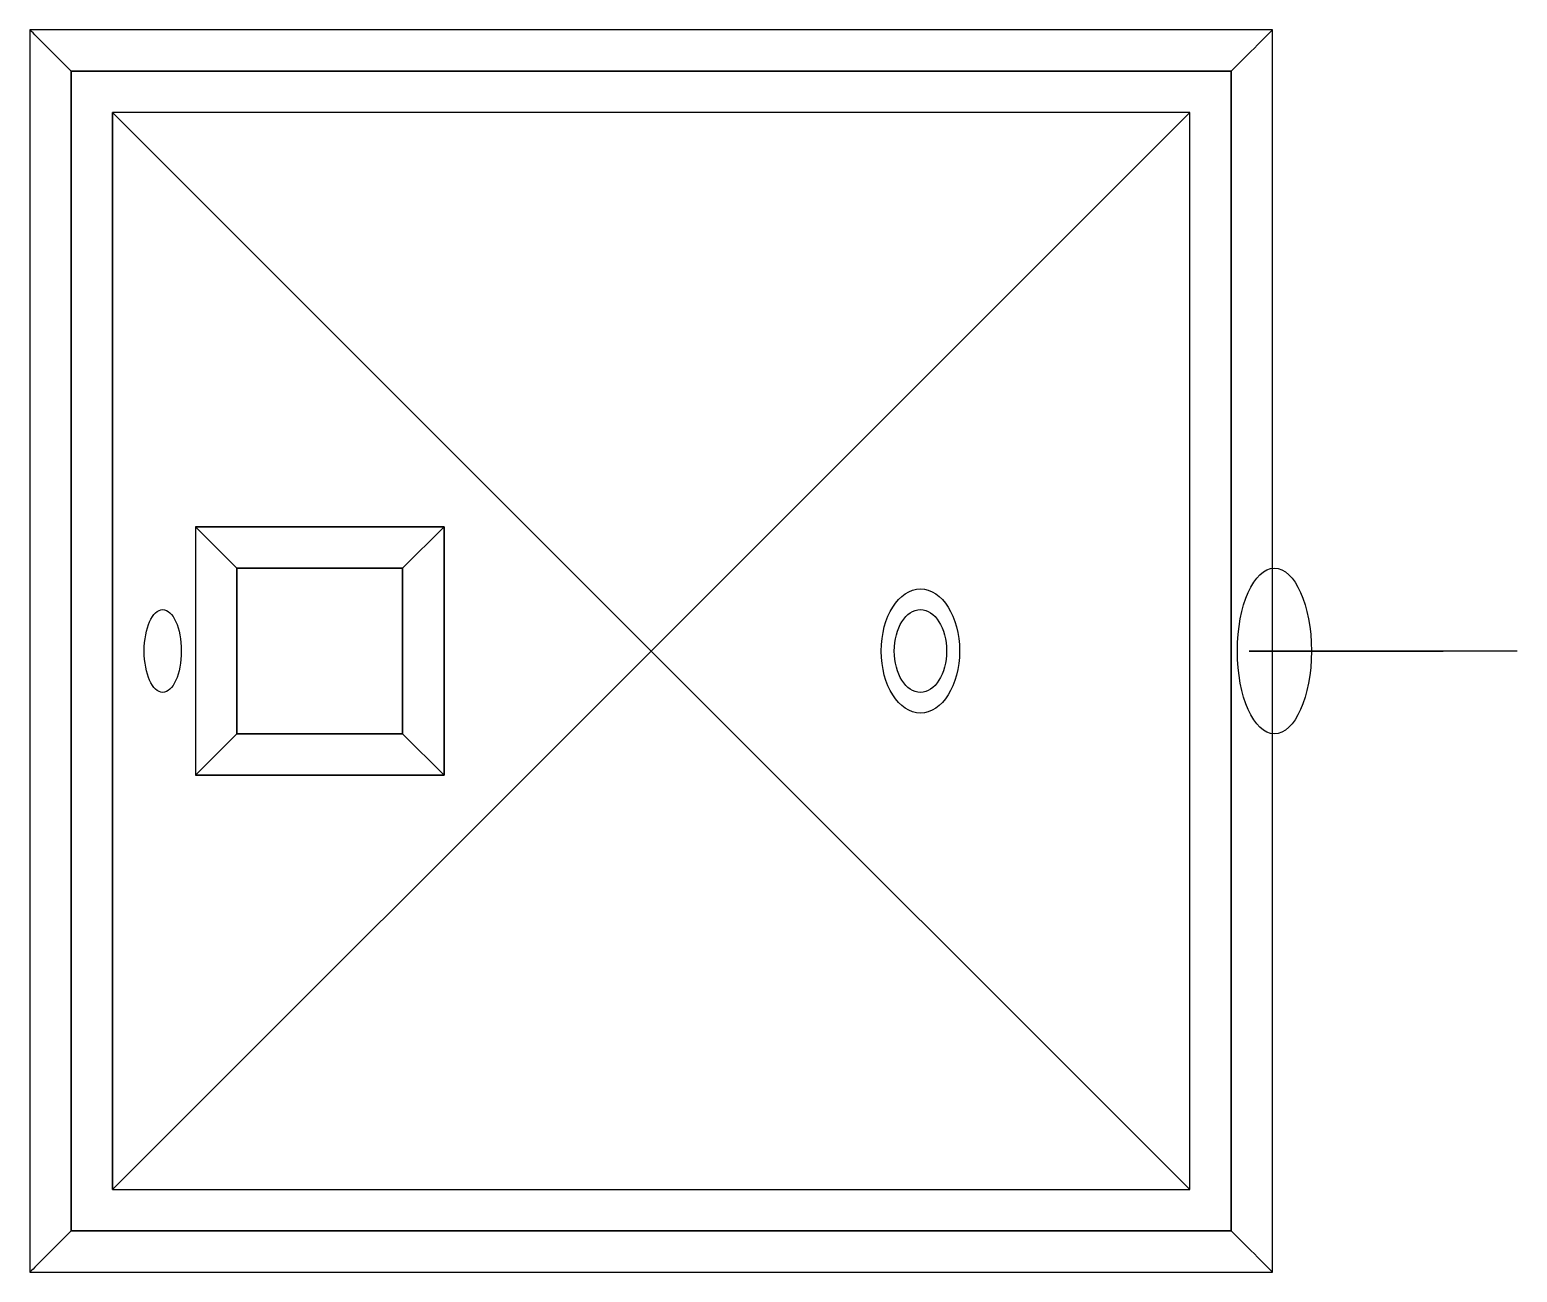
# Model space of a CAD drawing. Header units: centimetres. Extents: x 0 to 18, y 0 to 15.
import ezdxf

# ---------------------------------------------------------------- set-up
doc = ezdxf.new("R2010")
doc.units = ezdxf.units.CM
doc.header["$MEASUREMENT"] = 0
for name, color, linetype in [('BASE', 252, 'Continuous'), ('BRAZO', 250, 'Continuous'), ('PANTALLA', 251, 'Continuous'), ('SOPORTE', 255, 'Continuous')]:
    doc.layers.add(name, color=color, linetype=linetype)

msp = doc.modelspace()

# ---------------------------------------------------------------- linework, layer by layer
at = {"layer": 'BASE'}
for p, q in [((0, 15, 1), (0, 0, 1)), ((1, 14, 1.5), (7.5, 7.5, 9.5)), ((14, 14, 1.5), (7.5, 7.5, 9.5)), ((1, 1, 1.5), (7.5, 7.5, 9.5)), ((14, 1, 1.5), (7.5, 7.5, 9.5))]:
    msp.add_line(p, q, dxfattribs=at)
msp.add_lwpolyline([(0, 0), (15, 0), (15, 15), (0, 15)], close=True, dxfattribs=at)
at = {"layer": 'BASE', "elevation": 1.5}
for points in [[(0.5, 0.5), (14.5, 0.5), (14.5, 14.5), (0.5, 14.5)], [(1, 1), (14, 1), (14, 14), (1, 14)]]:
    msp.add_lwpolyline(points, close=True, dxfattribs=at)
at = {"layer": 'BASE', "extrusion": (-0.707107, -0.707107, 4.93038e-32)}
msp.add_ellipse((0.5, 14.5, 1), major_axis=(-0.5, 0.5), ratio=0.707107, start_param=4.712389, end_param=6.283185, dxfattribs=at)
at = {"layer": 'BASE', "extrusion": (-0.707107, 0.707107, -4.93038e-32)}
msp.add_ellipse((14.5, 14.5, 1), major_axis=(0.5, 0.5), ratio=0.707107, start_param=4.712389, end_param=6.283185, dxfattribs=at)
msp.add_ellipse((14.5, 14.5, 1), major_axis=(0.5, 0.5), ratio=0.707107, start_param=4.712389, end_param=6.283185, dxfattribs=at)
at = {"layer": 'BASE', "extrusion": (0.707107, -0.707107, 0)}
msp.add_ellipse((0.5, 0.5, 1), major_axis=(-0.5, -0.5), ratio=0.707107, start_param=4.712389, end_param=6.283185, dxfattribs=at)
at = {"layer": 'BASE', "extrusion": (0.707107, 0.707107, 9.86076e-32)}
msp.add_ellipse((14.5, 0.5, 1), major_axis=(0.5, -0.5), ratio=0.707107, start_param=4.712389, end_param=6.283185, dxfattribs=at)
at = {"layer": 'BASE'}
msp.add_3dface([(14.5, 14.5, 1.5), (14.5, 0.5, 1.5), (0.5, 0.5, 1.5), (0.5, 14.5, 1.5)], dxfattribs=at)
at = {"layer": 'BRAZO'}
for p, q in [((2.5, 8.5, 18), (2.5, 8.5, 15)), ((2.5, 8.5, 16), (2.5, 6.5, 16)), ((4.5, 8.5, 18), (4.5, 8.5, 15)), ((4.5, 6.5, 17), (4.5, 8.5, 17)), ((2.5, 6.5, 15), (2.5, 6.5, 18)), ((4.5, 6.5, 15), (4.5, 6.5, 18))]:
    msp.add_line(p, q, dxfattribs=at)
for points, elevation in [([(2, 9), (2, 6), (5, 6), (5, 9)], 1.5), ([(2.5, 8.5), (2.5, 6.5), (4.5, 6.5), (4.5, 8.5)], 15), ([(2.5, 8.5), (4.5, 8.5), (4.5, 6.5), (2.5, 6.5)], 18)]:
    msp.add_lwpolyline(points, close=True, dxfattribs=dict(at, elevation=elevation))
at = {"layer": 'BRAZO', "extrusion": (0.894427, -1.23382e-14, 0.447214)}
for centre, radius in [((7.5, 13.193, 23.391), 1), ((7.5, 13.193, 8.391), 0.5)]:
    msp.add_circle(centre, radius, dxfattribs=at)
at = {"layer": 'BRAZO'}
for points in [[(2.5, 8.5, 18), (2.5, 6.5, 18), (2.5, 6.5, 15), (2.5, 8.5, 15)], [(4.5, 8.5, 18), (2.5, 8.5, 18), (2.5, 8.5, 15), (4.5, 8.5, 15)], [(2.5, 8.5, 18), (4.5, 8.5, 18), (4.5, 6.5, 18), (2.5, 6.5, 18)], [(4.5, 8.5, 18), (4.5, 6.5, 18), (4.5, 6.5, 15), (4.5, 8.5, 15)], [(2.5, 6.5, 18), (4.5, 6.5, 18), (4.5, 6.5, 15), (2.5, 6.5, 15)]]:
    msp.add_3dface(points, dxfattribs=at)
at = {"layer": 'PANTALLA', "extrusion": (0.894427, -1.1941e-14, 0.447214)}
msp.add_line((15.469, 7.5, 23.603), (16.364, 7.5, 21.814), dxfattribs=at)
at = {"layer": 'PANTALLA', "extrusion": (-3.13531e-14, -1, 1.38656e-14), "elevation": -7.5}
msp.add_lwpolyline([(17.952, 27.58), (15.269, 26.239, 0.414214), (14.822, 24.897), (17.058, 20.425), (17.058, 20.425, 0.414214), (16.164, 17.742)], format="xyb", dxfattribs=at)
at = {"layer": 'SOPORTE'}
for p, q in [((2.5, 8.5, 15), (2, 9, 1.5)), ((4.5, 8.5, 15), (5, 9, 1.5)), ((2.5, 6.5, 15), (2, 6, 1.5)), ((4.5, 6.5, 15), (5, 6, 1.5))]:
    msp.add_line(p, q, dxfattribs=at)
at = {"layer": 'SOPORTE', "extrusion": (0.776114, -3.42177e-16, 0.630593)}
for radius in [0.75, 0.5]:
    msp.add_circle((7.5, -2.51, 11.811), radius, dxfattribs=at)
at = {"layer": 'SOPORTE'}
for points in [[(7.5, 7.5, 9.5), (1, 1, 1.5), (1, 14, 1.5), (7.5, 7.5, 9.5)], [(1, 14, 1.5), (7.5, 7.5, 9.5), (14, 14, 1.5), (1, 14, 1.5)], [(14, 1, 1.5), (14, 14, 1.5), (7.5, 7.5, 9.5), (14, 1, 1.5)], [(2, 6, 1.5), (2.5, 6.5, 15), (2.5, 8.5, 15), (2, 9, 1.5)], [(2, 9, 1.5), (5, 9, 1.5), (4.5, 8.5, 15), (2.5, 8.5, 15)], [(4.5, 8.5, 15), (5, 9, 1.5), (5, 6, 1.5), (4.5, 6.5, 15)], [(1, 1, 1.5), (14, 1, 1.5), (7.5, 7.5, 9.5), (1, 1, 1.5)], [(5, 6, 1.5), (2, 6, 1.5), (2.5, 6.5, 15), (4.5, 6.5, 15)]]:
    msp.add_3dface(points, dxfattribs=at)

doc.saveas('drawing.dxf')
